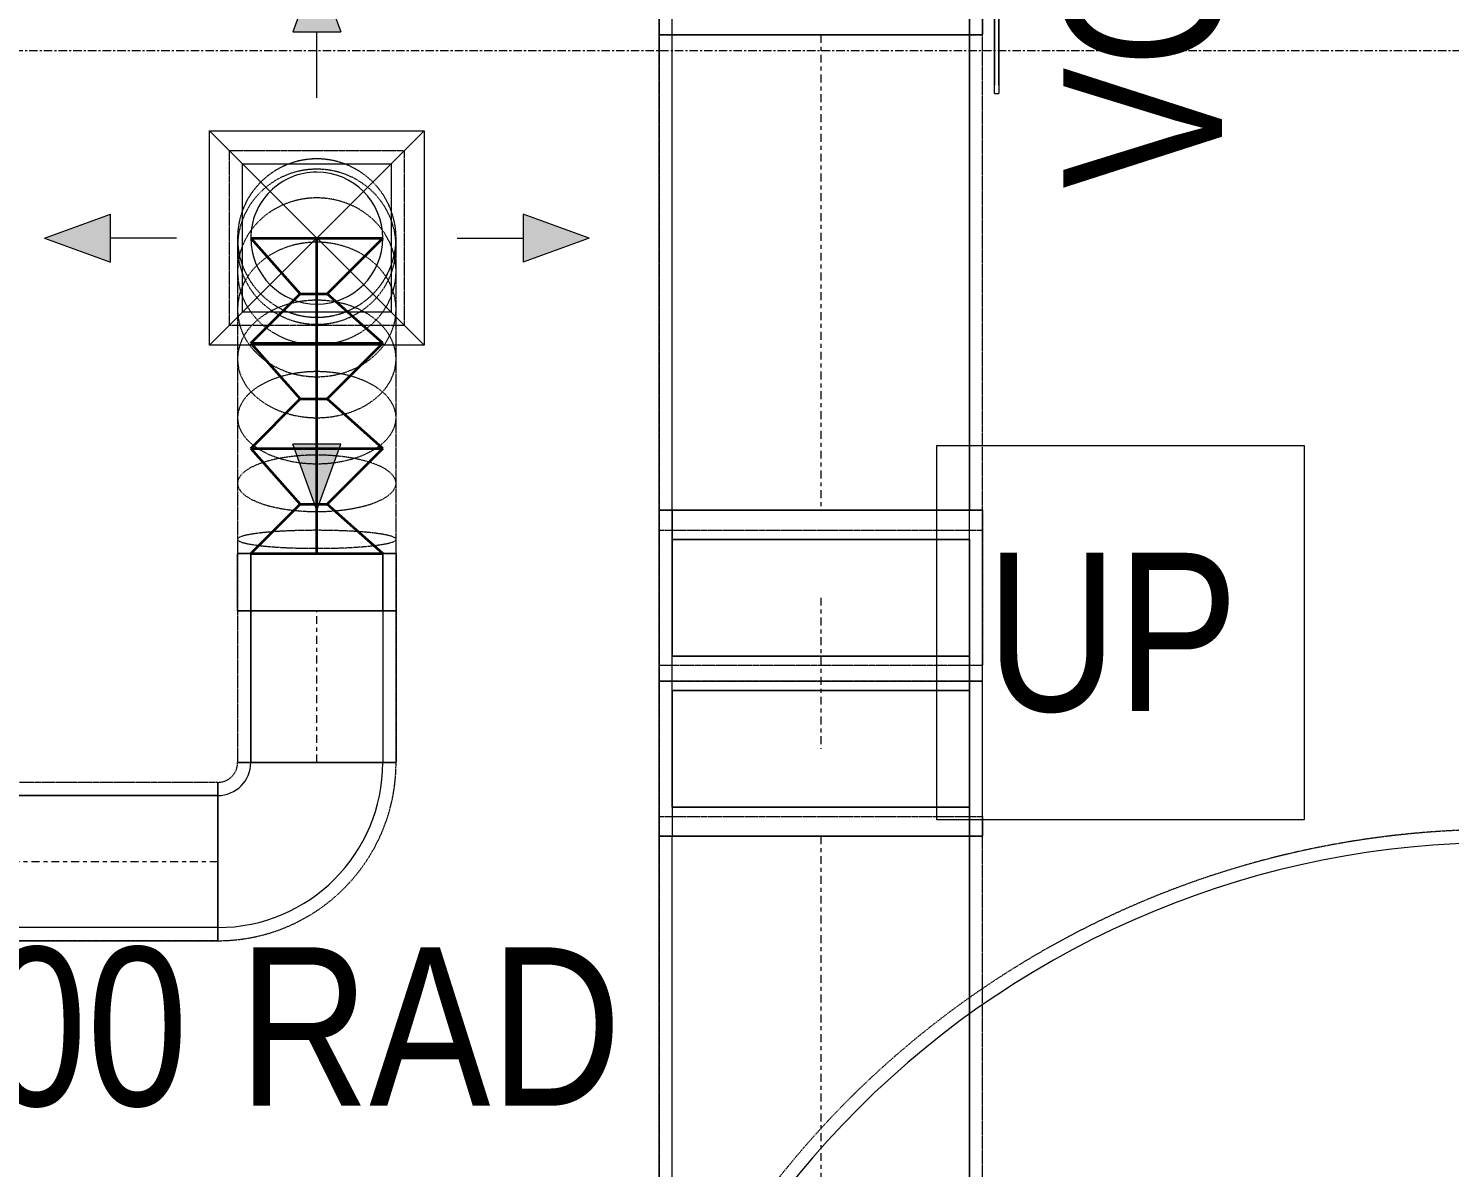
# Model space of a CAD drawing. Header units: inches. Extents: x -83664 to 20107, y -47222 to 19398.
# Drawn here: x -16734 to -14582, y -29457 to -27731 of the extents above; entities that cross this region are included whole.
import ezdxf

# ---------------------------------------------------------------- set-up
doc = ezdxf.new("R2010")
doc.units = ezdxf.units.IN
doc.header["$MEASUREMENT"] = 0
for name, pattern in [('Center', [29.999999, 12, -6, 6, -6]), ('Grid Line', [22.225, 12.7, -3.175, 3.175, -3.175]), ('Hidden 0_50', [1.0584, 0.5292, -0.5292])]:
    doc.linetypes.add(name, pattern=pattern)
for name, color, linetype, lineweight in [('A-DETL-GENF', 7, 'Continuous', 9), ('G-ANNO-TEXT', 7, 'Continuous', 9), ('M-HVAC-CDFF', 7, 'Continuous', 9), ('M-HVAC-DUCT-CNTR', 7, 'Center', 9), ('M-HVAC-DUCT-IDEN', 7, 'Continuous', 18), ('S-GRID', 7, 'Continuous', 9)]:
    doc.layers.add(name, color=color, linetype=linetype, lineweight=lineweight)
doc.layers.add('M-HVAC-DUCT', color=7, linetype='Continuous', lineweight=9, true_color=0xffe97f)
doc.layers.add('M-HVAC-DUCT-PATT', color=7, linetype='Continuous', lineweight=35, true_color=0x007f00)
doc.styles.add('Arial Narrow_21', font='ARIALN.TTF', dxfattribs={"height": 240})

# ---------------------------------------------------------------- blocks, each defined once
blk = doc.blocks.new('M_Rec Elbow - Radius - 0_75W-8295149-FIRST FLOOR AC CONDITIONING LAYOUT - PART A')
at = {"layer": 'M-HVAC-DUCT', "color": 30, "true_color": 0xff7f00}
for p, q in [((-550, 825), (550, 825)), ((550, 825), (-550, 825)), ((-825, 550), (-825, -550)), ((-825, -550), (-825, 550))]:
    blk.add_line(p, q, dxfattribs=at)
for radius in [275, 275, 1375, 1375]:
    blk.add_arc((-825, 825), radius, 270, 0, dxfattribs=at)
blk = doc.blocks.new('M_Rectangular Elbow - Radius - 0_75 W-7248820-FIRST FLOOR AC CONDITIONING LAYOUT - PART A')
at = {"layer": 'M-HVAC-DUCT', "color": 6, "true_color": 0xff00ff}
for p, q in [((135697.8, 69911.4), (136147.8, 69911.4)), ((136147.8, 69911.4), (135697.8, 69911.4)), ((135697.8, 69911.4), (135697.8, 69867.2)), ((135697.8, 69690.4), (135697.8, 69911.4)), ((136147.8, 69867.2), (136147.8, 69911.4)), ((136147.8, 69690.4), (136147.8, 69911.4)), ((135697.8, 69867.2), (135697.8, 69690.4)), ((136147.8, 69867.2), (135697.8, 69867.2)), ((136147.8, 69690.4), (136147.8, 69867.2)), ((135697.8, 69690.4), (136147.8, 69690.4))]:
    blk.add_line(p, q, dxfattribs=at)
blk = doc.blocks.new('M_Rectangular Elbow - Radius - 0_75 W-V59-FIRST FLOOR AC CONDITIONING LAYOUT - PART A')
at = {"layer": 'M-HVAC-DUCT', "color": 6, "true_color": 0xff00ff}
for p, q in [((135697.8, 69461.5), (135697.8, 69638.3)), ((135697.8, 69638.3), (136147.8, 69638.3)), ((135697.8, 69638.3), (135697.8, 69417.3)), ((136147.8, 69638.3), (136147.8, 69461.5)), ((136147.8, 69638.3), (136147.8, 69417.3)), ((136147.8, 69461.5), (135697.8, 69461.5)), ((135697.8, 69461.5), (135697.8, 69417.3)), ((136147.8, 69417.3), (136147.8, 69461.5)), ((136147.8, 69417.3), (135697.8, 69417.3)), ((135697.8, 69417.3), (136147.8, 69417.3))]:
    blk.add_line(p, q, dxfattribs=at)
blk = doc.blocks.new('GCE-AT-Supply Air Rectangular Diffuser - 225x225-V55-FIRST FLOOR AC CONDITIONING LAYOUT - PART A')
at = {"layer": 'A-DETL-GENF', "true_color": 0xff7f00}
for points in [[(36.4, 312.5), (0, 412.5), (-36.4, 312.5)], [(-312.5, 36.4), (-412.5, 0), (-312.5, -36.4)], [(412.5, 0), (312.5, 36.4), (312.5, -36.4), (338.5, -26.9)], [(36.4, -312.5), (-36.4, -312.5), (0, -412.5)]]:
    blk.add_hatch(color=30, dxfattribs=at).paths.add_polyline_path(points)
at = {"layer": 'A-DETL-GENF', "color": 30, "true_color": 0xff7f00}
for p, q in [((0, 412.5), (-36.4, 312.5)), ((0, 412.5), (36.4, 312.5)), ((-36.4, 312.5), (36.4, 312.5)), ((0, 212.5), (0, 312.5)), ((-162.5, -162.5), (162.5, 162.5)), ((-162.5, 162.5), (162.5, -162.5)), ((-162.5, -162.5), (-162.5, 162.5)), ((-162.5, 162.5), (162.5, 162.5)), ((162.5, 162.5), (162.5, -162.5)), ((-412.5, 0), (-312.5, 36.4)), ((-312.5, -36.4), (-312.5, 36.4)), ((312.5, 36.4), (312.5, -36.4)), ((412.5, 0), (312.5, 36.4)), ((212.5, 0), (312.5, 0)), ((-412.5, 0), (-312.5, -36.4)), ((-212.5, 0), (-312.5, 0)), ((412.5, 0), (312.5, -36.4)), ((162.5, -162.5), (-162.5, -162.5)), ((0, -212.5), (0, -312.5)), ((36.4, -312.5), (-36.4, -312.5)), ((0, -412.5), (-36.4, -312.5)), ((0, -412.5), (36.4, -312.5))]:
    blk.add_line(p, q, dxfattribs=at)
blk = doc.blocks.new('M_Rec Elbow - Radius - 0_75W-7691590-FIRST FLOOR AC CONDITIONING LAYOUT - PART A')
at = {"layer": 'M-HVAC-DUCT', "color": 30, "true_color": 0xff7f00}
for p, q in [((-100, 150), (100, 150)), ((100, 150), (-100, 150)), ((-150, 100), (-150, -100)), ((-150, -100), (-150, 100))]:
    blk.add_line(p, q, dxfattribs=at)
for radius in [50, 50, 250, 250]:
    blk.add_arc((-150, 150), radius, 270, 0, dxfattribs=at)
blk = doc.blocks.new('M_Rec to Rnd Transition - Angle - 60 Degree-8295887-FIRST FLOOR AC CONDITIONING LAYOUT - PART A')
at = {"layer": 'M-HVAC-DUCT', "color": 30, "true_color": 0xff7f00}
for p, q in [((0, 100), (86.6, 100)), ((86.6, 100), (0, 100)), ((0, 100), (0, -100)), ((0, -100), (0, 100)), ((86.6, 0), (86.6, 100)), ((86.6, 0), (86.6, 100)), ((86.6, -100), (86.6, 0)), ((86.6, -100), (86.6, 0)), ((0, -100), (86.6, -100)), ((86.6, -100), (0, -100))]:
    blk.add_line(p, q, dxfattribs=at)
blk = doc.blocks.new('M_Rectangular to Round Transition - Angle - 45 Degree-7598641-FIRST FLOOR AC CONDITIONING LAYOUT - PART A')
at = {"layer": 'M-HVAC-DUCT', "color": 30, "true_color": 0xff7f00}
for p, q in [((98623.4, 55249.6), (98623.4, 55474.6)), ((98623.4, 55474.6), (98848.4, 55474.6)), ((98848.4, 55474.6), (98848.4, 55249.6)), ((98848.4, 55249.6), (98623.4, 55249.6))]:
    blk.add_line(p, q, dxfattribs=at)
for start, end in [(90, 180), (0, 90), (180, 270), (270, 0)]:
    blk.add_arc((98735.9, 55362.1), 100, start, end, dxfattribs=at)
blk = doc.blocks.new('TEMW-ME-DMP-Volume Control Damper - Standard-7399622-FIRST FLOOR AC CONDITIONING LAYOUT - PART A')
at = {"layer": 'M-HVAC-DUCT', "color": 6, "true_color": 0xff00ff}
for p, q in [((-165.1, 263.1), (-165.1, 269.45)), ((-152.4, 269.45), (-165.1, 269.45)), ((-165.1, 263.1), (-152.4, 263.1)), ((0, 269.45), (-152.4, 269.45)), ((-152.4, 269.45), (0, 269.45)), ((0, 263.1), (-152.4, 263.1)), ((-152.4, 263.1), (0, 263.1)), ((-6.35, 225), (-6.35, 263.1)), ((6.35, 263.1), (-6.35, 263.1)), ((6.35, 263.1), (-6.35, 263.1)), ((12.7, 269.45), (0, 269.45)), ((0, 263.1), (12.7, 263.1)), ((6.35, 263.1), (6.35, 225)), ((12.7, 269.45), (12.7, 263.1)), ((-76.2, 225), (-76.2, -225)), ((-76.2, -225), (-76.2, 225)), ((76.2, 225), (-76.2, 225)), ((-76.2, 225), (76.2, 225)), ((-76.2, 225), (76.2, 225)), ((-6.35, 225), (6.35, 225)), ((-6.35, 225), (6.35, 225)), ((76.2, 225), (76.2, -225)), ((76.2, -225), (76.2, 225)), ((-76.2, -225), (76.2, -225)), ((-76.2, -225), (76.2, -225)), ((-76.2, -225), (76.2, -225))]:
    blk.add_line(p, q, dxfattribs=at)
blk = doc.blocks.new('TEMW-SMBZ-HO-BM-HVAC-00002_rvt-1-FIRST FLOOR AC CONDITIONING LAYOUT - PART A')
at = {"layer": 'M-HVAC-DUCT', "color": 6, "linetype": 'Hidden 0_50', "true_color": 0xff00ff}
for p, q in [((135677.8, 70784), (135677.8, 70631.6)), ((135677.8, 70631.6), (135677.8, 70784)), ((136167.8, 70631.6), (136167.8, 70784)), ((136167.8, 70784), (136167.8, 70631.6)), ((135677.8, 70631.6), (136167.8, 70631.6)), ((136167.8, 70631.6), (135677.8, 70631.6)), ((135677.8, 70631.6), (135677.8, 69911.4)), ((135677.8, 69911.4), (135677.8, 70631.6)), ((135677.8, 70631.6), (136167.8, 70631.6)), ((136167.8, 70631.6), (135677.8, 70631.6)), ((136167.8, 69911.4), (136167.8, 70631.6)), ((136167.8, 69911.4), (136167.8, 70631.6)), ((135677.8, 69911.4), (136167.8, 69911.4)), ((136167.8, 69911.4), (135677.8, 69911.4)), ((135677.8, 69881.3), (135677.8, 69911.4)), ((135677.8, 69911.4), (135677.8, 69676.3)), ((136167.8, 69911.4), (135677.8, 69911.4)), ((136167.8, 69911.4), (135677.8, 69911.4)), ((136167.8, 69676.3), (136167.8, 69911.4)), ((136167.8, 69911.4), (136167.8, 69881.3)), ((135677.8, 69881.3), (136167.8, 69881.3)), ((135677.8, 69676.3), (135677.8, 69881.3)), ((135677.8, 69881.3), (135677.8, 69652.4)), ((135677.8, 69676.3), (135677.8, 69881.3)), ((135677.8, 69881.3), (136167.8, 69881.3)), ((136167.8, 69881.3), (136167.8, 69676.3)), ((136167.8, 69652.4), (136167.8, 69881.3)), ((136167.8, 69881.3), (136167.8, 69676.3)), ((136167.8, 69676.3), (135677.8, 69676.3)), ((135677.8, 69447.4), (135677.8, 69676.3)), ((136167.8, 69676.3), (135677.8, 69676.3)), ((136167.8, 69447.4), (136167.8, 69676.3)), ((135677.8, 69652.4), (135677.8, 69447.4)), ((136167.8, 69652.4), (135677.8, 69652.4)), ((135677.8, 69652.4), (135677.8, 69417.3)), ((135677.8, 69652.4), (135677.8, 69447.4)), ((135677.8, 69652.4), (136167.8, 69652.4)), ((136167.8, 69447.4), (136167.8, 69652.4)), ((136167.8, 69447.4), (136167.8, 69652.4)), ((136167.8, 69417.3), (136167.8, 69652.4)), ((135677.8, 69447.4), (136167.8, 69447.4)), ((135677.8, 69417.3), (135677.8, 69447.4)), ((135677.8, 69447.4), (136167.8, 69447.4)), ((136167.8, 69447.4), (136167.8, 69417.3)), ((135677.8, 69417.3), (136167.8, 69417.3)), ((136167.8, 69417.3), (135677.8, 69417.3)), ((135677.8, 69417.3), (135677.8, 62004.6)), ((135677.8, 62004.6), (135677.8, 69417.3)), ((136167.8, 69417.3), (135677.8, 69417.3)), ((135677.8, 69417.3), (136167.8, 69417.3)), ((136167.8, 62004.6), (136167.8, 69417.3)), ((136167.8, 62004.6), (136167.8, 69417.3))]:
    blk.add_line(p, q, dxfattribs=at)
at = {"layer": 'M-HVAC-DUCT', "color": 6, "true_color": 0xff00ff}
for p, q in [((136147.8, 70631.6), (135697.8, 70631.6)), ((135697.8, 70631.6), (136147.8, 70631.6)), ((135697.8, 69911.4), (135697.8, 70631.6)), ((135697.8, 69911.4), (135697.8, 70631.6)), ((136147.8, 70631.6), (136147.8, 69911.4)), ((136147.8, 69911.4), (136147.8, 70631.6)), ((136147.8, 69911.4), (135697.8, 69911.4)), ((135697.8, 69911.4), (136147.8, 69911.4)), ((135697.8, 69690.4), (135697.8, 69867.2)), ((135697.8, 69867.2), (136147.8, 69867.2)), ((135697.8, 69638.3), (135697.8, 69867.2)), ((136147.8, 69867.2), (136147.8, 69690.4)), ((136147.8, 69638.3), (136147.8, 69867.2)), ((136147.8, 69690.4), (135697.8, 69690.4)), ((135697.8, 69461.5), (135697.8, 69690.4)), ((136147.8, 69690.4), (136147.8, 69461.5)), ((136147.8, 69638.3), (135697.8, 69638.3)), ((135697.8, 69638.3), (135697.8, 69461.5)), ((136147.8, 69461.5), (136147.8, 69638.3)), ((135697.8, 69461.5), (136147.8, 69461.5)), ((136147.8, 69417.3), (135697.8, 69417.3)), ((135697.8, 69417.3), (136147.8, 69417.3)), ((135697.8, 62004.6), (135697.8, 69417.3)), ((135697.8, 62004.6), (135697.8, 69417.3)), ((136147.8, 69417.3), (136147.8, 62004.6)), ((136147.8, 62004.6), (136147.8, 69417.3))]:
    blk.add_line(p, q, dxfattribs=at)
at = {"layer": 'M-HVAC-DUCT', "color": 30, "linetype": 'Hidden 0_50', "true_color": 0xff7f00}
for p, q in [((135026.9, 70191.3), (135026.9, 70456.3)), ((135026.9, 70456.3), (135291.9, 70456.3)), ((135291.9, 70456.3), (135291.9, 70191.3)), ((135039.4, 70323.8), (135039.4, 70310.6)), ((135279.4, 70310.6), (135279.4, 70323.8)), ((135039.4, 70310.6), (135039.4, 70273.5)), ((135279.4, 70273.5), (135279.4, 70310.6)), ((135039.4, 70273.5), (135039.4, 70215.6)), ((135279.4, 70215.6), (135279.4, 70273.5)), ((135039.4, 70215.6), (135039.4, 70140.6)), ((135279.4, 70140.6), (135279.4, 70215.6)), ((135291.9, 70191.3), (135026.9, 70191.3)), ((135039.4, 70140.6), (135039.4, 70051.6)), ((135279.4, 70051.6), (135279.4, 70140.6)), ((135039.4, 70051.6), (135039.4, 69952.2)), ((135279.4, 69952.2), (135279.4, 70051.6)), ((135039.4, 69952.2), (135039.4, 69867.3)), ((135279.4, 69867.3), (135279.4, 69952.2)), ((135039.4, 69867.3), (135039.4, 69845.6)), ((135279.4, 69845.6), (135279.4, 69867.3)), ((135039.4, 69845.6), (135279.4, 69845.6)), ((135039.4, 69845.6), (135279.4, 69845.6)), ((135039.4, 69759), (135039.4, 69845.6)), ((135039.4, 69845.6), (135039.4, 69759)), ((135159.4, 69845.6), (135039.4, 69845.6)), ((135159.4, 69845.6), (135039.4, 69845.6)), ((135279.4, 69845.6), (135159.4, 69845.6)), ((135279.4, 69845.6), (135159.4, 69845.6)), ((135279.4, 69759), (135279.4, 69845.6)), ((135279.4, 69845.6), (135279.4, 69759)), ((135279.4, 69759), (135039.4, 69759)), ((135039.4, 69759), (135279.4, 69759)), ((135039.4, 69759), (135039.4, 69529)), ((135039.4, 69759), (135039.4, 69529)), ((135279.4, 69759), (135039.4, 69759)), ((135039.4, 69759), (135279.4, 69759)), ((135279.4, 69529), (135279.4, 69759)), ((135279.4, 69759), (135279.4, 69529)), ((135279.4, 69529), (135039.4, 69529)), ((135039.4, 69529), (135279.4, 69529)), ((135279.4, 69529), (135039.4, 69529)), ((135039.4, 69529), (135279.4, 69529)), ((135009.4, 69499), (133497.3, 69499)), ((135009.4, 69499), (133497.3, 69499)), ((135009.4, 69259), (135009.4, 69499)), ((135009.4, 69499), (135009.4, 69259)), ((135009.4, 69499), (135009.4, 69259)), ((135009.4, 69259), (135009.4, 69499)), ((133497.3, 69259), (135009.4, 69259)), ((135009.4, 69259), (133497.3, 69259))]:
    blk.add_line(p, q, dxfattribs=at)
at = {"layer": 'M-HVAC-DUCT', "color": 30, "true_color": 0xff7f00}
for p, q in [((135059.4, 69759), (135259.4, 69759)), ((135259.4, 69759), (135059.4, 69759)), ((135059.4, 69529), (135059.4, 69759)), ((135059.4, 69759), (135059.4, 69529)), ((135259.4, 69759), (135259.4, 69529)), ((135259.4, 69759), (135259.4, 69529)), ((135059.4, 69529), (135259.4, 69529)), ((135259.4, 69529), (135059.4, 69529)), ((133497.3, 69479), (135009.4, 69479)), ((135009.4, 69479), (133497.3, 69479)), ((135009.4, 69479), (135009.4, 69279)), ((135009.4, 69279), (135009.4, 69479)), ((135009.4, 69279), (133497.3, 69279)), ((135009.4, 69279), (133497.3, 69279))]:
    blk.add_line(p, q, dxfattribs=at)
at = {"layer": 'M-HVAC-DUCT', "color": 30, "linetype": 'Hidden 0_50', "true_color": 0xff7f00}
for centre, radius, start, end in [((135159.4, 70323.8), 120, 0, 180), ((135159.4, 70323.8), 120, 90, 180), ((135159.4, 70323.8), 120, 0, 90), ((135159.4, 70323.8), 120, 180, 0), ((135159.4, 70323.8), 120, 180, 270), ((135159.4, 70323.8), 120, 270, 0), ((135009.4, 69529), 30, 270, 0), ((135009.4, 69529), 270, 270, 0), ((135009.4, 69529), 270, 270, 0), ((135009.4, 69529), 30, 270, 0), ((136952, 68032.7), 1395, 90, 180), ((136952, 68032.7), 1395, 90, 180)]:
    blk.add_arc(centre, radius, start, end, dxfattribs=at)
for points in [[(135279.4, 70323.8), (135279.4, 70334.2), (135276.6, 70355.2), (135264.5, 70384.5), (135245.2, 70409.6), (135220, 70428.9), (135190.8, 70441), (135159.4, 70445.2), (135127.9, 70441), (135098.7, 70428.9), (135073.5, 70409.6), (135054.2, 70384.5), (135042.1, 70355.2), (135039.4, 70334.2), (135039.4, 70323.8)], [(135279.4, 70310.6), (135279.4, 70320.9), (135276.6, 70341.4), (135264.5, 70370.1), (135245.2, 70394.7), (135220, 70413.6), (135190.8, 70425.5), (135159.4, 70429.5), (135127.9, 70425.5), (135098.7, 70413.6), (135073.5, 70394.7), (135054.2, 70370.1), (135042.1, 70341.4), (135039.4, 70320.9), (135039.4, 70310.6)], [(135279.4, 70273.5), (135279.4, 70283.2), (135276.6, 70302.6), (135264.5, 70329.7), (135245.2, 70353), (135220, 70370.9), (135190.8, 70382.1), (135159.4, 70385.9), (135127.9, 70382.1), (135098.7, 70370.9), (135073.5, 70353), (135054.2, 70329.7), (135042.1, 70302.6), (135039.4, 70283.2), (135039.4, 70273.5)], [(135039.4, 70323.8), (135039.4, 70313.3), (135042.1, 70292.4), (135054.2, 70263.1), (135073.5, 70237.9), (135098.7, 70218.7), (135127.9, 70206.5), (135159.4, 70202.4), (135190.8, 70206.5), (135220, 70218.7), (135245.2, 70237.9), (135264.5, 70263.1), (135276.6, 70292.4), (135279.4, 70313.3), (135279.4, 70323.8)], [(135279.4, 70215.6), (135279.4, 70224.5), (135276.6, 70242.3), (135264.5, 70267.2), (135245.2, 70288.5), (135220, 70304.9), (135190.8, 70315.2), (135159.4, 70318.7), (135127.9, 70315.2), (135098.7, 70304.9), (135073.5, 70288.5), (135054.2, 70267.2), (135042.1, 70242.3), (135039.4, 70224.5), (135039.4, 70215.6)], [(135039.4, 70310.6), (135039.4, 70300.4), (135042.1, 70279.9), (135054.2, 70251.2), (135073.5, 70226.6), (135098.7, 70207.7), (135127.9, 70195.8), (135159.4, 70191.7), (135190.8, 70195.8), (135220, 70207.7), (135245.2, 70226.6), (135264.5, 70251.2), (135276.6, 70279.9), (135279.4, 70300.4), (135279.4, 70310.6)], [(135039.4, 70273.5), (135039.4, 70263.7), (135042.1, 70244.3), (135054.2, 70217.2), (135073.5, 70193.9), (135098.7, 70176), (135127.9, 70164.8), (135159.4, 70161), (135190.8, 70164.8), (135220, 70176), (135245.2, 70193.9), (135264.5, 70217.2), (135276.6, 70244.3), (135279.4, 70263.7), (135279.4, 70273.5)], [(135279.4, 70140.6), (135279.4, 70148.3), (135276.6, 70163.8), (135264.5, 70185.6), (135245.2, 70204.2), (135220, 70218.5), (135190.8, 70227.5), (135159.4, 70230.6), (135127.9, 70227.5), (135098.7, 70218.5), (135073.5, 70204.2), (135054.2, 70185.6), (135042.1, 70163.8), (135039.4, 70148.3), (135039.4, 70140.6)], [(135039.4, 70215.6), (135039.4, 70206.7), (135042.1, 70189), (135054.2, 70164.1), (135073.5, 70142.7), (135098.7, 70126.3), (135127.9, 70116), (135159.4, 70112.5), (135190.8, 70116), (135220, 70126.3), (135245.2, 70142.7), (135264.5, 70164.1), (135276.6, 70189), (135279.4, 70206.7), (135279.4, 70215.6)], [(135039.4, 70140.6), (135039.4, 70132.8), (135042.1, 70117.3), (135054.2, 70095.5), (135073.5, 70076.9), (135098.7, 70062.6), (135127.9, 70053.6), (135159.4, 70050.5), (135190.8, 70053.6), (135220, 70062.6), (135245.2, 70076.9), (135264.5, 70095.5), (135276.6, 70117.3), (135279.4, 70132.8), (135279.4, 70140.6)], [(135279.4, 70051.6), (135279.4, 70057.7), (135276.6, 70069.9), (135264.5, 70086.9), (135245.2, 70101.5), (135220, 70112.7), (135190.8, 70119.8), (135159.4, 70122.2), (135127.9, 70119.8), (135098.7, 70112.7), (135073.5, 70101.5), (135054.2, 70086.9), (135042.1, 70069.9), (135039.4, 70057.7), (135039.4, 70051.6)], [(135039.4, 70051.6), (135039.4, 70045.5), (135042.1, 70033.3), (135054.2, 70016.3), (135073.5, 70001.7), (135098.7, 69990.5), (135127.9, 69983.4), (135159.4, 69981), (135190.8, 69983.4), (135220, 69990.5), (135245.2, 70001.7), (135264.5, 70016.3), (135276.6, 70033.3), (135279.4, 70045.5), (135279.4, 70051.6)], [(135279.4, 69952.2), (135279.4, 69955.9), (135276.6, 69963.3), (135264.5, 69973.8), (135245.2, 69982.8), (135220, 69989.6), (135190.8, 69994), (135159.4, 69995.4), (135127.9, 69994), (135098.7, 69989.6), (135073.5, 69982.8), (135054.2, 69973.8), (135042.1, 69963.3), (135039.4, 69955.9), (135039.4, 69952.2)], [(135039.4, 69952.2), (135039.4, 69948.4), (135042.1, 69941), (135054.2, 69930.5), (135073.5, 69921.5), (135098.7, 69914.7), (135127.9, 69910.3), (135159.4, 69908.9), (135190.8, 69910.3), (135220, 69914.7), (135245.2, 69921.5), (135264.5, 69930.5), (135276.6, 69941), (135279.4, 69948.4), (135279.4, 69952.2)], [(135279.4, 69867.3), (135279.4, 69868.5), (135276.6, 69870.9), (135264.5, 69874.2), (135245.2, 69877.1), (135220, 69879.3), (135190.8, 69880.6), (135159.4, 69881.1), (135127.9, 69880.6), (135098.7, 69879.3), (135073.5, 69877.1), (135054.2, 69874.2), (135042.1, 69870.9), (135039.4, 69868.5), (135039.4, 69867.3)], [(135039.4, 69867.3), (135039.4, 69866.1), (135042.1, 69863.7), (135054.2, 69860.4), (135073.5, 69857.5), (135098.7, 69855.3), (135127.9, 69853.9), (135159.4, 69853.5), (135190.8, 69853.9), (135220, 69855.3), (135245.2, 69857.5), (135264.5, 69860.4), (135276.6, 69863.7), (135279.4, 69866.1), (135279.4, 69867.3)]]:
    blk.add_open_spline(points, degree=3, dxfattribs=at)
at = {"layer": 'M-HVAC-DUCT-CNTR', "color": 6, "true_color": 0xff00ff}
for p, q in [((135922.8, 70631.6), (135922.8, 69911.4)), ((135922.8, 69778.8), (135922.8, 69549.9)), ((135922.8, 69417.3), (135922.8, 62004.6))]:
    blk.add_line(p, q, dxfattribs=at)
at = {"layer": 'M-HVAC-DUCT-CNTR', "color": 30, "true_color": 0xff7f00}
for p, q in [((135159.4, 69529), (135159.4, 69759)), ((133497.3, 69379), (135009.4, 69379))]:
    blk.add_line(p, q, dxfattribs=at)
at = {"layer": 'M-HVAC-DUCT-CNTR', "color": 30, "linetype": 'Continuous', "lineweight": 35, "true_color": 0xff7f00}
blk.add_open_spline([(135159.4, 69845.6), (135159.4, 70099.9), (135159.4, 70323.8), (135159.4, 70323.8)], degree=3, dxfattribs=at)
at = {"layer": 'M-HVAC-DUCT-PATT', "color": 30, "true_color": 0xff7f00}
for p, q in [((135059.4, 70323.8), (135259.4, 70323.8)), ((135059.4, 70323.8), (135134.4, 70239.4)), ((135259.4, 70323.8), (135175, 70239.4)), ((135059.4, 70164.4), (135134.4, 70239.4)), ((135134.4, 70239.4), (135175, 70239.4)), ((135259.4, 70164.4), (135175, 70239.4)), ((135059.4, 70164.4), (135259.4, 70164.4)), ((135059.4, 70164.4), (135259.4, 70164.4)), ((135059.4, 70164.4), (135134.4, 70080)), ((135259.4, 70164.4), (135175, 70080)), ((135059.4, 70005), (135134.4, 70080)), ((135134.4, 70080), (135175, 70080)), ((135259.4, 70005), (135175, 70080)), ((135059.4, 70005), (135259.4, 70005)), ((135059.4, 70005), (135259.4, 70005)), ((135059.4, 70005), (135134.4, 69920.6)), ((135259.4, 70005), (135175, 69920.6)), ((135059.4, 69845.6), (135134.4, 69920.6)), ((135134.4, 69920.6), (135175, 69920.6)), ((135259.4, 69845.6), (135175, 69920.6)), ((135059.4, 69845.6), (135259.4, 69845.6)), ((135059.4, 69845.6), (135259.4, 69845.6))]:
    blk.add_line(p, q, dxfattribs=at)
at = {"layer": 'M-HVAC-CDFF', "color": 6, "linetype": 'Hidden 0_50', "lineweight": 9, "true_color": 0xff00ff}
blk.add_blockref('GCE-AT-Supply Air Rectangular Diffuser - 225x225-V55-FIRST FLOOR AC CONDITIONING LAYOUT - PART A', (135159.4, 70323.8), dxfattribs=at)
at = {"layer": 'M-HVAC-DUCT', "color": 6, "linetype": 'Hidden 0_50', "lineweight": 9, "true_color": 0xff00ff, "extrusion": (0, 0, -1), "rotation": 90}
blk.add_blockref('TEMW-ME-DMP-Volume Control Damper - Standard-7399622-FIRST FLOOR AC CONDITIONING LAYOUT - PART A', (-135922.8, 70707.8), dxfattribs=at)
at = {"layer": 'M-HVAC-DUCT', "color": 6, "linetype": 'Hidden 0_50', "lineweight": 9, "true_color": 0xff00ff}
for name, p, rotation in [('M_Rectangular to Round Transition - Angle - 45 Degree-7598641-FIRST FLOOR AC CONDITIONING LAYOUT - PART A', (233895.3, 125685.9), 180), ('M_Rec to Rnd Transition - Angle - 60 Degree-8295887-FIRST FLOOR AC CONDITIONING LAYOUT - PART A', (135159.4, 69759), 90), ('M_Rec Elbow - Radius - 0_75W-8295149-FIRST FLOOR AC CONDITIONING LAYOUT - PART A', (136127, 68857.7), 180)]:
    blk.add_blockref(name, p, dxfattribs=dict(at, rotation=rotation))
for name, p in [('M_Rectangular Elbow - Radius - 0_75 W-7248820-FIRST FLOOR AC CONDITIONING LAYOUT - PART A', (0, 0)), ('M_Rectangular Elbow - Radius - 0_75 W-V59-FIRST FLOOR AC CONDITIONING LAYOUT - PART A', (0, 0)), ('M_Rec Elbow - Radius - 0_75W-7691590-FIRST FLOOR AC CONDITIONING LAYOUT - PART A', (135159.4, 69379))]:
    blk.add_blockref(name, p, dxfattribs=at)
blk = doc.blocks.new('TEMW-SMBZ-HO-BM-HVAC-00002_rvt-2-FIRST FLOOR AC CONDITIONING LAYOUT - PART A')
at = {"layer": 'M-HVAC-DUCT', "color": 6, "linetype": 'Hidden 0_50', "true_color": 0xff00ff}
for p, q in [((135677.8, 70784), (135677.8, 70631.6)), ((135677.8, 70631.6), (135677.8, 70784)), ((136167.8, 70631.6), (136167.8, 70784)), ((136167.8, 70784), (136167.8, 70631.6)), ((135677.8, 70631.6), (136167.8, 70631.6)), ((136167.8, 70631.6), (135677.8, 70631.6)), ((135677.8, 70631.6), (135677.8, 69911.4)), ((135677.8, 69911.4), (135677.8, 70631.6)), ((135677.8, 70631.6), (136167.8, 70631.6)), ((136167.8, 70631.6), (135677.8, 70631.6)), ((136167.8, 69911.4), (136167.8, 70631.6)), ((136167.8, 69911.4), (136167.8, 70631.6)), ((135677.8, 69911.4), (136167.8, 69911.4)), ((136167.8, 69911.4), (135677.8, 69911.4)), ((135677.8, 69881.3), (135677.8, 69911.4)), ((135677.8, 69911.4), (135677.8, 69676.3)), ((136167.8, 69911.4), (135677.8, 69911.4)), ((136167.8, 69911.4), (135677.8, 69911.4)), ((136167.8, 69676.3), (136167.8, 69911.4)), ((136167.8, 69911.4), (136167.8, 69881.3)), ((135677.8, 69881.3), (136167.8, 69881.3)), ((135677.8, 69676.3), (135677.8, 69881.3)), ((135677.8, 69881.3), (135677.8, 69652.4)), ((135677.8, 69676.3), (135677.8, 69881.3)), ((135677.8, 69881.3), (136167.8, 69881.3)), ((136167.8, 69881.3), (136167.8, 69676.3)), ((136167.8, 69652.4), (136167.8, 69881.3)), ((136167.8, 69881.3), (136167.8, 69676.3)), ((136167.8, 69676.3), (135677.8, 69676.3)), ((135677.8, 69447.4), (135677.8, 69676.3)), ((136167.8, 69676.3), (135677.8, 69676.3)), ((136167.8, 69447.4), (136167.8, 69676.3)), ((135677.8, 69652.4), (135677.8, 69447.4)), ((136167.8, 69652.4), (135677.8, 69652.4)), ((135677.8, 69652.4), (135677.8, 69417.3)), ((135677.8, 69652.4), (135677.8, 69447.4)), ((135677.8, 69652.4), (136167.8, 69652.4)), ((136167.8, 69447.4), (136167.8, 69652.4)), ((136167.8, 69447.4), (136167.8, 69652.4)), ((136167.8, 69417.3), (136167.8, 69652.4)), ((135677.8, 69447.4), (136167.8, 69447.4)), ((135677.8, 69417.3), (135677.8, 69447.4)), ((135677.8, 69447.4), (136167.8, 69447.4)), ((136167.8, 69447.4), (136167.8, 69417.3)), ((135677.8, 69417.3), (136167.8, 69417.3)), ((136167.8, 69417.3), (135677.8, 69417.3)), ((135677.8, 69417.3), (135677.8, 62004.6)), ((135677.8, 62004.6), (135677.8, 69417.3)), ((136167.8, 69417.3), (135677.8, 69417.3)), ((135677.8, 69417.3), (136167.8, 69417.3)), ((136167.8, 62004.6), (136167.8, 69417.3)), ((136167.8, 62004.6), (136167.8, 69417.3))]:
    blk.add_line(p, q, dxfattribs=at)
at = {"layer": 'M-HVAC-DUCT', "color": 6, "true_color": 0xff00ff}
for p, q in [((136147.8, 70631.6), (135697.8, 70631.6)), ((135697.8, 70631.6), (136147.8, 70631.6)), ((135697.8, 69911.4), (135697.8, 70631.6)), ((135697.8, 69911.4), (135697.8, 70631.6)), ((136147.8, 70631.6), (136147.8, 69911.4)), ((136147.8, 69911.4), (136147.8, 70631.6)), ((136147.8, 69911.4), (135697.8, 69911.4)), ((135697.8, 69911.4), (136147.8, 69911.4)), ((135697.8, 69690.4), (135697.8, 69867.2)), ((135697.8, 69867.2), (136147.8, 69867.2)), ((135697.8, 69638.3), (135697.8, 69867.2)), ((136147.8, 69867.2), (136147.8, 69690.4)), ((136147.8, 69638.3), (136147.8, 69867.2)), ((136147.8, 69690.4), (135697.8, 69690.4)), ((135697.8, 69461.5), (135697.8, 69690.4)), ((136147.8, 69690.4), (136147.8, 69461.5)), ((136147.8, 69638.3), (135697.8, 69638.3)), ((135697.8, 69638.3), (135697.8, 69461.5)), ((136147.8, 69461.5), (136147.8, 69638.3)), ((135697.8, 69461.5), (136147.8, 69461.5)), ((136147.8, 69417.3), (135697.8, 69417.3)), ((135697.8, 69417.3), (136147.8, 69417.3)), ((135697.8, 62004.6), (135697.8, 69417.3)), ((135697.8, 62004.6), (135697.8, 69417.3)), ((136147.8, 69417.3), (136147.8, 62004.6)), ((136147.8, 62004.6), (136147.8, 69417.3))]:
    blk.add_line(p, q, dxfattribs=at)
at = {"layer": 'M-HVAC-DUCT', "color": 30, "linetype": 'Hidden 0_50', "true_color": 0xff7f00}
for p, q in [((135026.9, 70191.3), (135026.9, 70456.3)), ((135026.9, 70456.3), (135291.9, 70456.3)), ((135291.9, 70456.3), (135291.9, 70191.3)), ((135039.4, 70323.8), (135039.4, 70310.6)), ((135279.4, 70310.6), (135279.4, 70323.8)), ((135039.4, 70310.6), (135039.4, 70273.5)), ((135279.4, 70273.5), (135279.4, 70310.6)), ((135039.4, 70273.5), (135039.4, 70215.6)), ((135279.4, 70215.6), (135279.4, 70273.5)), ((135039.4, 70215.6), (135039.4, 70140.6)), ((135279.4, 70140.6), (135279.4, 70215.6)), ((135291.9, 70191.3), (135026.9, 70191.3)), ((135039.4, 70140.6), (135039.4, 70051.6)), ((135279.4, 70051.6), (135279.4, 70140.6)), ((135039.4, 70051.6), (135039.4, 69952.2)), ((135279.4, 69952.2), (135279.4, 70051.6)), ((135039.4, 69952.2), (135039.4, 69867.3)), ((135279.4, 69867.3), (135279.4, 69952.2)), ((135039.4, 69867.3), (135039.4, 69845.6)), ((135279.4, 69845.6), (135279.4, 69867.3)), ((135039.4, 69845.6), (135279.4, 69845.6)), ((135039.4, 69845.6), (135279.4, 69845.6)), ((135039.4, 69759), (135039.4, 69845.6)), ((135039.4, 69845.6), (135039.4, 69759)), ((135159.4, 69845.6), (135039.4, 69845.6)), ((135159.4, 69845.6), (135039.4, 69845.6)), ((135279.4, 69845.6), (135159.4, 69845.6)), ((135279.4, 69845.6), (135159.4, 69845.6)), ((135279.4, 69759), (135279.4, 69845.6)), ((135279.4, 69845.6), (135279.4, 69759)), ((135279.4, 69759), (135039.4, 69759)), ((135039.4, 69759), (135279.4, 69759)), ((135039.4, 69759), (135039.4, 69529)), ((135039.4, 69759), (135039.4, 69529)), ((135279.4, 69759), (135039.4, 69759)), ((135039.4, 69759), (135279.4, 69759)), ((135279.4, 69529), (135279.4, 69759)), ((135279.4, 69759), (135279.4, 69529)), ((135279.4, 69529), (135039.4, 69529)), ((135039.4, 69529), (135279.4, 69529)), ((135279.4, 69529), (135039.4, 69529)), ((135039.4, 69529), (135279.4, 69529)), ((135009.4, 69499), (133497.3, 69499)), ((135009.4, 69499), (133497.3, 69499)), ((135009.4, 69259), (135009.4, 69499)), ((135009.4, 69499), (135009.4, 69259)), ((135009.4, 69499), (135009.4, 69259)), ((135009.4, 69259), (135009.4, 69499)), ((133497.3, 69259), (135009.4, 69259)), ((135009.4, 69259), (133497.3, 69259))]:
    blk.add_line(p, q, dxfattribs=at)
at = {"layer": 'M-HVAC-DUCT', "color": 30, "true_color": 0xff7f00}
for p, q in [((135059.4, 69759), (135259.4, 69759)), ((135259.4, 69759), (135059.4, 69759)), ((135059.4, 69529), (135059.4, 69759)), ((135059.4, 69759), (135059.4, 69529)), ((135259.4, 69759), (135259.4, 69529)), ((135259.4, 69759), (135259.4, 69529)), ((135059.4, 69529), (135259.4, 69529)), ((135259.4, 69529), (135059.4, 69529)), ((133497.3, 69479), (135009.4, 69479)), ((135009.4, 69479), (133497.3, 69479)), ((135009.4, 69479), (135009.4, 69279)), ((135009.4, 69279), (135009.4, 69479)), ((135009.4, 69279), (133497.3, 69279)), ((135009.4, 69279), (133497.3, 69279))]:
    blk.add_line(p, q, dxfattribs=at)
at = {"layer": 'M-HVAC-DUCT', "color": 30, "linetype": 'Hidden 0_50', "true_color": 0xff7f00}
for centre, radius, start, end in [((135159.4, 70323.8), 120, 0, 180), ((135159.4, 70323.8), 120, 90, 180), ((135159.4, 70323.8), 120, 0, 90), ((135159.4, 70323.8), 120, 180, 0), ((135159.4, 70323.8), 120, 180, 270), ((135159.4, 70323.8), 120, 270, 0), ((135009.4, 69529), 30, 270, 0), ((135009.4, 69529), 270, 270, 0), ((135009.4, 69529), 270, 270, 0), ((135009.4, 69529), 30, 270, 0), ((136952, 68032.7), 1395, 90, 180), ((136952, 68032.7), 1395, 90, 180)]:
    blk.add_arc(centre, radius, start, end, dxfattribs=at)
for points in [[(135279.4, 70323.8), (135279.4, 70334.2), (135276.6, 70355.2), (135264.5, 70384.5), (135245.2, 70409.6), (135220, 70428.9), (135190.8, 70441), (135159.4, 70445.2), (135127.9, 70441), (135098.7, 70428.9), (135073.5, 70409.6), (135054.2, 70384.5), (135042.1, 70355.2), (135039.4, 70334.2), (135039.4, 70323.8)], [(135279.4, 70310.6), (135279.4, 70320.9), (135276.6, 70341.4), (135264.5, 70370.1), (135245.2, 70394.7), (135220, 70413.6), (135190.8, 70425.5), (135159.4, 70429.5), (135127.9, 70425.5), (135098.7, 70413.6), (135073.5, 70394.7), (135054.2, 70370.1), (135042.1, 70341.4), (135039.4, 70320.9), (135039.4, 70310.6)], [(135279.4, 70273.5), (135279.4, 70283.2), (135276.6, 70302.6), (135264.5, 70329.7), (135245.2, 70353), (135220, 70370.9), (135190.8, 70382.1), (135159.4, 70385.9), (135127.9, 70382.1), (135098.7, 70370.9), (135073.5, 70353), (135054.2, 70329.7), (135042.1, 70302.6), (135039.4, 70283.2), (135039.4, 70273.5)], [(135039.4, 70323.8), (135039.4, 70313.3), (135042.1, 70292.4), (135054.2, 70263.1), (135073.5, 70237.9), (135098.7, 70218.7), (135127.9, 70206.5), (135159.4, 70202.4), (135190.8, 70206.5), (135220, 70218.7), (135245.2, 70237.9), (135264.5, 70263.1), (135276.6, 70292.4), (135279.4, 70313.3), (135279.4, 70323.8)], [(135279.4, 70215.6), (135279.4, 70224.5), (135276.6, 70242.3), (135264.5, 70267.2), (135245.2, 70288.5), (135220, 70304.9), (135190.8, 70315.2), (135159.4, 70318.7), (135127.9, 70315.2), (135098.7, 70304.9), (135073.5, 70288.5), (135054.2, 70267.2), (135042.1, 70242.3), (135039.4, 70224.5), (135039.4, 70215.6)], [(135039.4, 70310.6), (135039.4, 70300.4), (135042.1, 70279.9), (135054.2, 70251.2), (135073.5, 70226.6), (135098.7, 70207.7), (135127.9, 70195.8), (135159.4, 70191.7), (135190.8, 70195.8), (135220, 70207.7), (135245.2, 70226.6), (135264.5, 70251.2), (135276.6, 70279.9), (135279.4, 70300.4), (135279.4, 70310.6)], [(135039.4, 70273.5), (135039.4, 70263.7), (135042.1, 70244.3), (135054.2, 70217.2), (135073.5, 70193.9), (135098.7, 70176), (135127.9, 70164.8), (135159.4, 70161), (135190.8, 70164.8), (135220, 70176), (135245.2, 70193.9), (135264.5, 70217.2), (135276.6, 70244.3), (135279.4, 70263.7), (135279.4, 70273.5)], [(135279.4, 70140.6), (135279.4, 70148.3), (135276.6, 70163.8), (135264.5, 70185.6), (135245.2, 70204.2), (135220, 70218.5), (135190.8, 70227.5), (135159.4, 70230.6), (135127.9, 70227.5), (135098.7, 70218.5), (135073.5, 70204.2), (135054.2, 70185.6), (135042.1, 70163.8), (135039.4, 70148.3), (135039.4, 70140.6)], [(135039.4, 70215.6), (135039.4, 70206.7), (135042.1, 70189), (135054.2, 70164.1), (135073.5, 70142.7), (135098.7, 70126.3), (135127.9, 70116), (135159.4, 70112.5), (135190.8, 70116), (135220, 70126.3), (135245.2, 70142.7), (135264.5, 70164.1), (135276.6, 70189), (135279.4, 70206.7), (135279.4, 70215.6)], [(135039.4, 70140.6), (135039.4, 70132.8), (135042.1, 70117.3), (135054.2, 70095.5), (135073.5, 70076.9), (135098.7, 70062.6), (135127.9, 70053.6), (135159.4, 70050.5), (135190.8, 70053.6), (135220, 70062.6), (135245.2, 70076.9), (135264.5, 70095.5), (135276.6, 70117.3), (135279.4, 70132.8), (135279.4, 70140.6)], [(135279.4, 70051.6), (135279.4, 70057.7), (135276.6, 70069.9), (135264.5, 70086.9), (135245.2, 70101.5), (135220, 70112.7), (135190.8, 70119.8), (135159.4, 70122.2), (135127.9, 70119.8), (135098.7, 70112.7), (135073.5, 70101.5), (135054.2, 70086.9), (135042.1, 70069.9), (135039.4, 70057.7), (135039.4, 70051.6)], [(135039.4, 70051.6), (135039.4, 70045.5), (135042.1, 70033.3), (135054.2, 70016.3), (135073.5, 70001.7), (135098.7, 69990.5), (135127.9, 69983.4), (135159.4, 69981), (135190.8, 69983.4), (135220, 69990.5), (135245.2, 70001.7), (135264.5, 70016.3), (135276.6, 70033.3), (135279.4, 70045.5), (135279.4, 70051.6)], [(135279.4, 69952.2), (135279.4, 69955.9), (135276.6, 69963.3), (135264.5, 69973.8), (135245.2, 69982.8), (135220, 69989.6), (135190.8, 69994), (135159.4, 69995.4), (135127.9, 69994), (135098.7, 69989.6), (135073.5, 69982.8), (135054.2, 69973.8), (135042.1, 69963.3), (135039.4, 69955.9), (135039.4, 69952.2)], [(135039.4, 69952.2), (135039.4, 69948.4), (135042.1, 69941), (135054.2, 69930.5), (135073.5, 69921.5), (135098.7, 69914.7), (135127.9, 69910.3), (135159.4, 69908.9), (135190.8, 69910.3), (135220, 69914.7), (135245.2, 69921.5), (135264.5, 69930.5), (135276.6, 69941), (135279.4, 69948.4), (135279.4, 69952.2)], [(135279.4, 69867.3), (135279.4, 69868.5), (135276.6, 69870.9), (135264.5, 69874.2), (135245.2, 69877.1), (135220, 69879.3), (135190.8, 69880.6), (135159.4, 69881.1), (135127.9, 69880.6), (135098.7, 69879.3), (135073.5, 69877.1), (135054.2, 69874.2), (135042.1, 69870.9), (135039.4, 69868.5), (135039.4, 69867.3)], [(135039.4, 69867.3), (135039.4, 69866.1), (135042.1, 69863.7), (135054.2, 69860.4), (135073.5, 69857.5), (135098.7, 69855.3), (135127.9, 69853.9), (135159.4, 69853.5), (135190.8, 69853.9), (135220, 69855.3), (135245.2, 69857.5), (135264.5, 69860.4), (135276.6, 69863.7), (135279.4, 69866.1), (135279.4, 69867.3)]]:
    blk.add_open_spline(points, degree=3, dxfattribs=at)
at = {"layer": 'M-HVAC-DUCT-CNTR', "color": 6, "true_color": 0xff00ff}
for p, q in [((135922.8, 70631.6), (135922.8, 69911.4)), ((135922.8, 69778.8), (135922.8, 69549.9)), ((135922.8, 69417.3), (135922.8, 62004.6))]:
    blk.add_line(p, q, dxfattribs=at)
at = {"layer": 'M-HVAC-DUCT-CNTR', "color": 30, "true_color": 0xff7f00}
for p, q in [((135159.4, 69529), (135159.4, 69759)), ((133497.3, 69379), (135009.4, 69379))]:
    blk.add_line(p, q, dxfattribs=at)
at = {"layer": 'M-HVAC-DUCT-CNTR', "color": 30, "linetype": 'Continuous', "lineweight": 35, "true_color": 0xff7f00}
blk.add_open_spline([(135159.4, 69845.6), (135159.4, 70099.9), (135159.4, 70323.8), (135159.4, 70323.8)], degree=3, dxfattribs=at)
at = {"layer": 'M-HVAC-DUCT-PATT', "color": 30, "true_color": 0xff7f00}
for p, q in [((135059.4, 70323.8), (135259.4, 70323.8)), ((135059.4, 70323.8), (135134.4, 70239.4)), ((135259.4, 70323.8), (135175, 70239.4)), ((135059.4, 70164.4), (135134.4, 70239.4)), ((135134.4, 70239.4), (135175, 70239.4)), ((135259.4, 70164.4), (135175, 70239.4)), ((135059.4, 70164.4), (135259.4, 70164.4)), ((135059.4, 70164.4), (135259.4, 70164.4)), ((135059.4, 70164.4), (135134.4, 70080)), ((135259.4, 70164.4), (135175, 70080)), ((135059.4, 70005), (135134.4, 70080)), ((135134.4, 70080), (135175, 70080)), ((135259.4, 70005), (135175, 70080)), ((135059.4, 70005), (135259.4, 70005)), ((135059.4, 70005), (135259.4, 70005)), ((135059.4, 70005), (135134.4, 69920.6)), ((135259.4, 70005), (135175, 69920.6)), ((135059.4, 69845.6), (135134.4, 69920.6)), ((135134.4, 69920.6), (135175, 69920.6)), ((135259.4, 69845.6), (135175, 69920.6)), ((135059.4, 69845.6), (135259.4, 69845.6)), ((135059.4, 69845.6), (135259.4, 69845.6))]:
    blk.add_line(p, q, dxfattribs=at)
at = {"layer": 'M-HVAC-CDFF', "color": 6, "linetype": 'Hidden 0_50', "lineweight": 9, "true_color": 0xff00ff}
blk.add_blockref('GCE-AT-Supply Air Rectangular Diffuser - 225x225-V55-FIRST FLOOR AC CONDITIONING LAYOUT - PART A', (135159.4, 70323.8), dxfattribs=at)
at = {"layer": 'M-HVAC-DUCT', "color": 6, "linetype": 'Hidden 0_50', "lineweight": 9, "true_color": 0xff00ff, "extrusion": (0, 0, -1), "rotation": 90}
blk.add_blockref('TEMW-ME-DMP-Volume Control Damper - Standard-7399622-FIRST FLOOR AC CONDITIONING LAYOUT - PART A', (-135922.8, 70707.8), dxfattribs=at)
at = {"layer": 'M-HVAC-DUCT', "color": 6, "linetype": 'Hidden 0_50', "lineweight": 9, "true_color": 0xff00ff}
for name, p, rotation in [('M_Rectangular to Round Transition - Angle - 45 Degree-7598641-FIRST FLOOR AC CONDITIONING LAYOUT - PART A', (233895.3, 125685.9), 180), ('M_Rec to Rnd Transition - Angle - 60 Degree-8295887-FIRST FLOOR AC CONDITIONING LAYOUT - PART A', (135159.4, 69759), 90), ('M_Rec Elbow - Radius - 0_75W-8295149-FIRST FLOOR AC CONDITIONING LAYOUT - PART A', (136127, 68857.7), 180)]:
    blk.add_blockref(name, p, dxfattribs=dict(at, rotation=rotation))
for name, p in [('M_Rectangular Elbow - Radius - 0_75 W-7248820-FIRST FLOOR AC CONDITIONING LAYOUT - PART A', (0, 0)), ('M_Rectangular Elbow - Radius - 0_75 W-V59-FIRST FLOOR AC CONDITIONING LAYOUT - PART A', (0, 0)), ('M_Rec Elbow - Radius - 0_75W-7691590-FIRST FLOOR AC CONDITIONING LAYOUT - PART A', (135159.4, 69379))]:
    blk.add_blockref(name, p, dxfattribs=at)

msp = doc.modelspace()

# ---------------------------------------------------------------- linework, layer by layer
at = {"layer": 'G-ANNO-TEXT', "flags": 128}
msp.add_lwpolyline([(-15358.4, -28362.9), (-14801.9, -28362.9), (-14801.9, -28929.9), (-15358.4, -28929.9)], close=True, dxfattribs=at)
at = {"layer": 'S-GRID', "color": 254, "linetype": 'Grid Line', "true_color": 0xdcdcdc}
msp.add_line((20106.7, -27764.5), (-81517, -27764.5), dxfattribs=at)

# ---------------------------------------------------------------- block references
at = {"lineweight": 5}
for name in ['TEMW-SMBZ-HO-BM-HVAC-00002_rvt-1-FIRST FLOOR AC CONDITIONING LAYOUT - PART A', 'TEMW-SMBZ-HO-BM-HVAC-00002_rvt-2-FIRST FLOOR AC CONDITIONING LAYOUT - PART A']:
    msp.add_blockref(name, (-151456.7, -98372.2), dxfattribs=at)

# ---------------------------------------------------------------- texts
at = {"layer": 'G-ANNO-TEXT', "insert": (-15166.5, -27973.3), "char_height": 240, "width": 733.544, "attachment_point": 1, "rotation": 90, "style": 'Arial Narrow_21'}
msp.add_mtext('VCD', dxfattribs=at)
at = {"layer": 'G-ANNO-TEXT', "insert": (-15283.4, -28525.3), "char_height": 240, "width": 481.012, "attachment_point": 1, "style": 'Arial Narrow_21'}
msp.add_mtext('UP', dxfattribs=at)
at = {"layer": 'M-HVAC-DUCT-IDEN', "lineweight": 9, "insert": (-17547.4, -29123.2), "char_height": 240, "width": 2152.531, "attachment_point": 1, "style": 'Arial Narrow_21'}
msp.add_mtext('200x100 RAD', dxfattribs=at)

doc.saveas('drawing.dxf')
